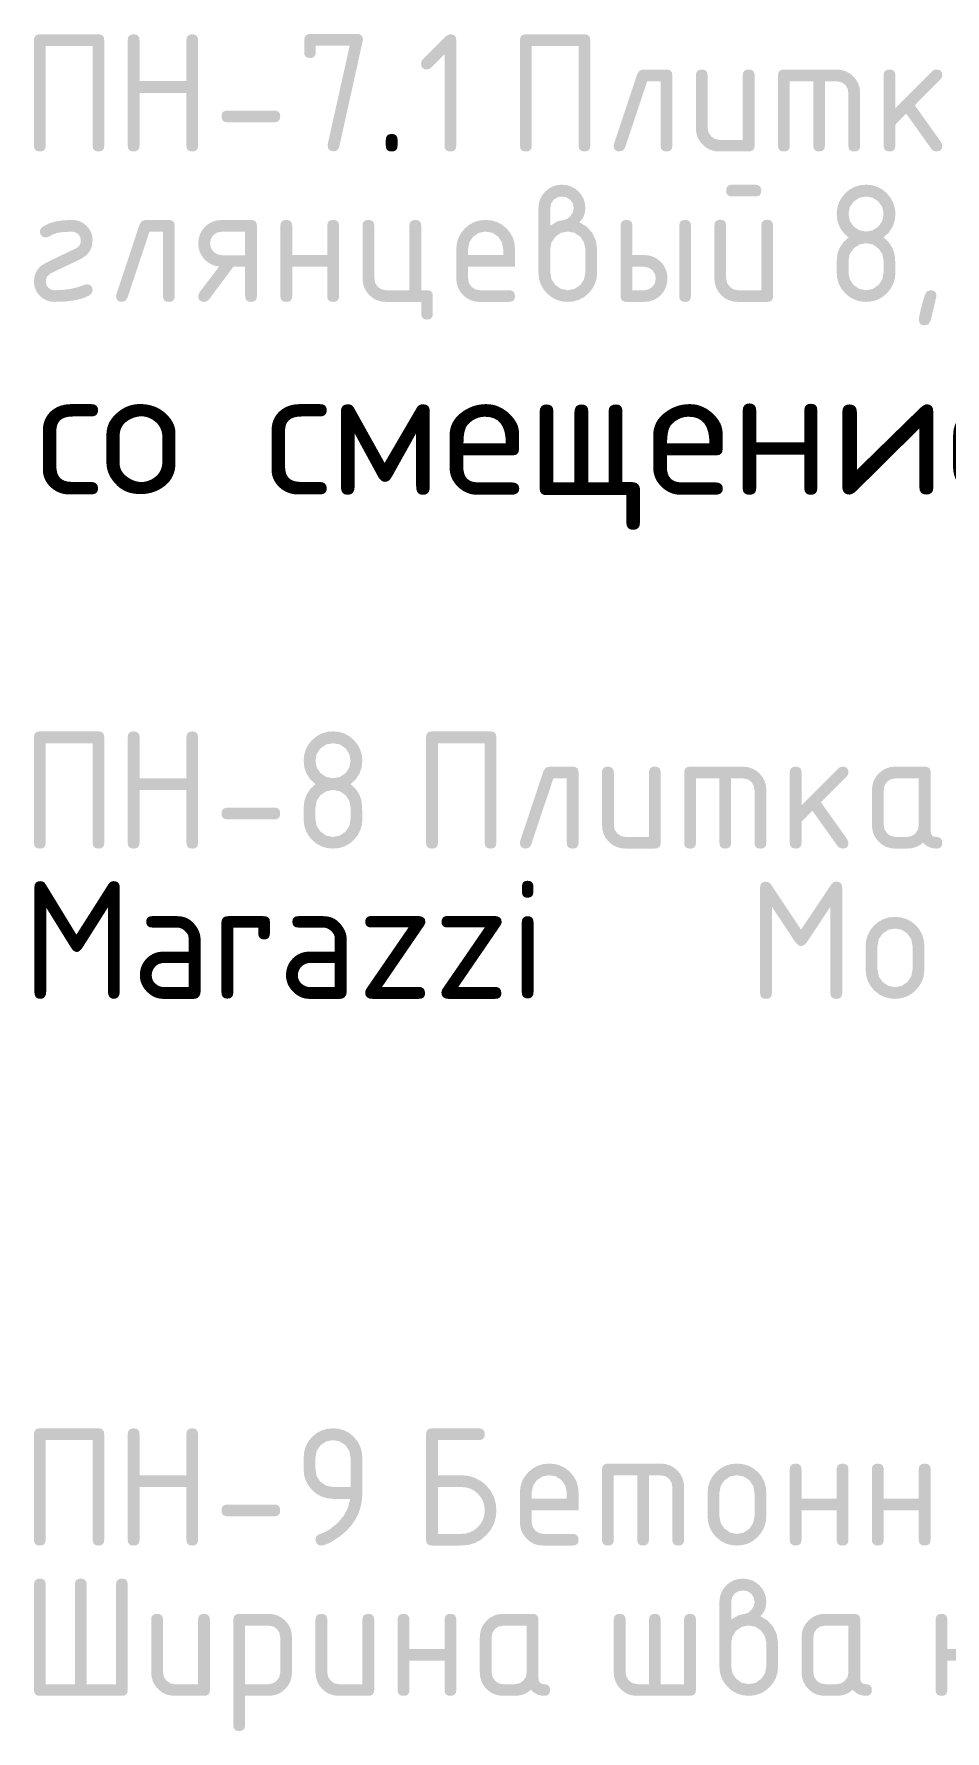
# Model space of a CAD drawing. Header units: millimetres. Extents: x -546 to 1681, y -650 to 1730.
# Drawn here: x 1006.08 to 1029.61, y 313.34 to 357.16 of the extents above; entities that cross this region are included whole.
import ezdxf

# ---------------------------------------------------------------- set-up
doc = ezdxf.new("R2010")
doc.units = ezdxf.units.MM

msp = doc.modelspace()

# ---------------------------------------------------------------- hatches: boundary and pattern name
h = msp.add_hatch(color=7)
h.dxf.hatch_style = 2
h.paths.add_polyline_path([(1006.235, 357.155), (1007.751, 357.155), (1007.815, 357.145), (1007.861, 357.117), (1007.889, 357.069), (1007.899, 357.002), (1007.899, 354.276), (1007.889, 354.21), (1007.861, 354.164), (1007.815, 354.137), (1007.751, 354.128), (1007.684, 354.137), (1007.636, 354.164), (1007.608, 354.21), (1007.598, 354.276), (1007.598, 356.85), (1006.387, 356.85), (1006.387, 354.276), (1006.378, 354.21), (1006.349, 354.164), (1006.302, 354.137), (1006.235, 354.128), (1006.168, 354.137), (1006.121, 354.164), (1006.092, 354.21), (1006.083, 354.276), (1006.083, 357.002), (1006.092, 357.069), (1006.121, 357.117), (1006.168, 357.145)])
h = msp.add_hatch(color=7)
h.dxf.hatch_style = 2
h.paths.add_polyline_path([(1008.505, 354.276), (1008.505, 357.002), (1008.514, 357.069), (1008.543, 357.117), (1008.591, 357.145), (1008.658, 357.155), (1008.724, 357.145), (1008.772, 357.117), (1008.8, 357.069), (1008.81, 357.002), (1008.81, 355.944), (1010.021, 355.944), (1010.021, 357.002), (1010.03, 357.069), (1010.059, 357.117), (1010.106, 357.145), (1010.173, 357.155), (1010.237, 357.145), (1010.284, 357.117), (1010.312, 357.069), (1010.321, 357.002), (1010.321, 354.276), (1010.312, 354.21), (1010.284, 354.164), (1010.237, 354.137), (1010.173, 354.128), (1010.106, 354.137), (1010.059, 354.164), (1010.03, 354.21), (1010.021, 354.276), (1010.021, 355.639), (1008.81, 355.639), (1008.81, 354.276), (1008.8, 354.21), (1008.772, 354.164), (1008.724, 354.137), (1008.658, 354.128), (1008.591, 354.137), (1008.543, 354.164), (1008.514, 354.21)])
h = msp.add_hatch(color=7)
h.dxf.hatch_style = 2
h.paths.add_polyline_path([(1014.238, 356.859), (1013.363, 356.859), (1013.363, 356.689), (1013.353, 356.625), (1013.325, 356.579), (1013.28, 356.551), (1013.218, 356.541), (1013.149, 356.551), (1013.1, 356.579), (1013.071, 356.627), (1013.062, 356.693), (1013.066, 357.011), (1013.076, 357.077), (1013.104, 357.125), (1013.152, 357.154), (1013.218, 357.163), (1014.429, 357.163), (1014.494, 357.154), (1014.54, 357.126), (1014.57, 357.079), (1014.581, 357.015), (1014.573, 356.977), (1013.968, 354.251), (1013.949, 354.2), (1013.92, 354.163), (1013.878, 354.14), (1013.824, 354.132), (1013.757, 354.142), (1013.709, 354.17), (1013.681, 354.218), (1013.671, 354.284), (1013.671, 354.319)])
h = msp.add_hatch(color=7)
h.dxf.hatch_style = 2
h.paths.add_polyline_path([(1016.687, 356.638), (1016.339, 356.291), (1016.291, 356.257), (1016.234, 356.245), (1016.167, 356.254), (1016.119, 356.283), (1016.09, 356.33), (1016.081, 356.397), (1016.091, 356.455), (1016.123, 356.503), (1016.716, 357.096), (1016.777, 357.139), (1016.839, 357.155), (1016.905, 357.145), (1016.953, 357.117), (1016.981, 357.069), (1016.991, 357.002), (1016.991, 354.276), (1016.981, 354.21), (1016.953, 354.164), (1016.905, 354.137), (1016.839, 354.128), (1016.772, 354.137), (1016.725, 354.164), (1016.696, 354.21), (1016.687, 354.276)])
h = msp.add_hatch(color=7)
h.dxf.hatch_style = 2
h.paths.add_polyline_path([(1018.787, 357.155), (1020.303, 357.155), (1020.367, 357.145), (1020.413, 357.117), (1020.442, 357.069), (1020.451, 357.002), (1020.451, 354.276), (1020.442, 354.21), (1020.413, 354.164), (1020.367, 354.137), (1020.303, 354.128), (1020.236, 354.137), (1020.189, 354.164), (1020.16, 354.21), (1020.151, 354.276), (1020.151, 356.85), (1018.94, 356.85), (1018.94, 354.276), (1018.93, 354.21), (1018.902, 354.164), (1018.854, 354.137), (1018.787, 354.128), (1018.721, 354.137), (1018.673, 354.164), (1018.644, 354.21), (1018.635, 354.276), (1018.635, 357.002), (1018.644, 357.069), (1018.673, 357.117), (1018.721, 357.145)])
h = msp.add_hatch(color=7)
h.dxf.hatch_style = 2
h.paths.add_polyline_path([(1021.815, 356.245), (1022.42, 356.245), (1022.487, 356.235), (1022.535, 356.207), (1022.563, 356.161), (1022.573, 356.096), (1022.573, 354.276), (1022.563, 354.21), (1022.535, 354.164), (1022.487, 354.137), (1022.42, 354.128), (1022.354, 354.137), (1022.306, 354.164), (1022.278, 354.21), (1022.268, 354.276), (1022.268, 355.94), (1021.921, 355.94), (1021.349, 354.229), (1021.299, 354.153), (1021.21, 354.128), (1021.143, 354.137), (1021.095, 354.166), (1021.067, 354.213), (1021.057, 354.28), (1021.066, 354.327), (1021.663, 356.122), (1021.723, 356.215)])
h = msp.add_hatch(color=7)
h.dxf.hatch_style = 2
h.paths.add_polyline_path([(1024.695, 356.096), (1024.695, 354.276), (1024.685, 354.21), (1024.656, 354.164), (1024.609, 354.137), (1024.542, 354.128), (1023.785, 354.128), (1023.662, 354.138), (1023.55, 354.17), (1023.448, 354.224), (1023.357, 354.301), (1023.279, 354.395), (1023.223, 354.497), (1023.19, 354.609), (1023.179, 354.733), (1023.179, 356.096), (1023.188, 356.161), (1023.217, 356.207), (1023.265, 356.235), (1023.331, 356.245), (1023.398, 356.235), (1023.446, 356.207), (1023.474, 356.161), (1023.484, 356.096), (1023.484, 354.733), (1023.506, 354.617), (1023.573, 354.518), (1023.671, 354.451), (1023.785, 354.428), (1024.39, 354.428), (1024.39, 356.096), (1024.399, 356.161), (1024.428, 356.207), (1024.475, 356.235), (1024.542, 356.245), (1024.609, 356.235), (1024.656, 356.207), (1024.685, 356.161)])
h = msp.add_hatch(color=7)
h.dxf.hatch_style = 2
h.paths.add_polyline_path([(1025.453, 356.245), (1026.816, 356.245), (1026.938, 356.233), (1027.049, 356.201), (1027.15, 356.146), (1027.243, 356.071), (1027.321, 355.977), (1027.377, 355.874), (1027.41, 355.761), (1027.421, 355.639), (1027.421, 354.276), (1027.412, 354.21), (1027.383, 354.164), (1027.336, 354.137), (1027.269, 354.128), (1027.202, 354.137), (1027.155, 354.164), (1027.126, 354.21), (1027.117, 354.276), (1027.117, 355.639), (1027.095, 355.757), (1027.032, 355.855), (1026.933, 355.92), (1026.816, 355.94), (1026.511, 355.94), (1026.511, 354.276), (1026.502, 354.21), (1026.473, 354.164), (1026.426, 354.137), (1026.359, 354.128), (1026.295, 354.137), (1026.248, 354.164), (1026.22, 354.21), (1026.21, 354.276), (1026.21, 355.94), (1025.605, 355.94), (1025.605, 354.276), (1025.596, 354.21), (1025.567, 354.164), (1025.52, 354.137), (1025.453, 354.128), (1025.386, 354.137), (1025.338, 354.164), (1025.31, 354.21), (1025.3, 354.276), (1025.3, 356.096), (1025.31, 356.161), (1025.338, 356.207), (1025.386, 356.235)])
h = msp.add_hatch(color=7)
h.dxf.hatch_style = 2
h.paths.add_polyline_path([(1028.332, 355.25), (1029.285, 356.202), (1029.331, 356.234), (1029.391, 356.245), (1029.458, 356.235), (1029.505, 356.207), (1029.534, 356.161), (1029.543, 356.096), (1029.531, 356.039), (1029.497, 355.99), (1028.832, 355.322), (1029.514, 354.365), (1029.543, 354.276), (1029.534, 354.21), (1029.505, 354.164), (1029.458, 354.137), (1029.391, 354.128), (1029.318, 354.144), (1029.264, 354.191), (1028.612, 355.106), (1028.332, 354.822), (1028.332, 354.276), (1028.323, 354.21), (1028.294, 354.164), (1028.247, 354.137), (1028.18, 354.128), (1028.113, 354.137), (1028.066, 354.164), (1028.037, 354.21), (1028.028, 354.276), (1028.028, 356.096), (1028.037, 356.161), (1028.066, 356.207), (1028.113, 356.235), (1028.18, 356.245), (1028.247, 356.235), (1028.294, 356.207), (1028.323, 356.161), (1028.332, 356.096)])
h = msp.add_hatch(color=7)
h.dxf.hatch_style = 2
h.paths.add_polyline_path([(1012.29, 354.881), (1011.08, 354.881), (1011.013, 354.891), (1010.965, 354.919), (1010.937, 354.967), (1010.927, 355.034), (1010.937, 355.101), (1010.965, 355.148), (1011.013, 355.177), (1011.08, 355.186), (1012.29, 355.186), (1012.357, 355.177), (1012.405, 355.148), (1012.434, 355.101), (1012.443, 355.034), (1012.434, 354.967), (1012.405, 354.919), (1012.357, 354.891)])
h = msp.add_hatch(color=7)
h.dxf.hatch_style = 2
h.paths.add_polyline_path([(1015.171, 354.428), (1015.18, 354.495), (1015.209, 354.543), (1015.256, 354.571), (1015.323, 354.581), (1015.39, 354.571), (1015.437, 354.543), (1015.466, 354.495), (1015.475, 354.428), (1015.475, 354.276), (1015.466, 354.21), (1015.437, 354.164), (1015.39, 354.137), (1015.323, 354.128), (1015.256, 354.137), (1015.209, 354.164), (1015.18, 354.21), (1015.171, 354.276)])
h = msp.add_hatch(color=7)
h.paths.add_polyline_path([(1019.418, 352.212), (1019.601, 352.323), (1019.769, 352.36), (1019.861, 352.388), (1019.943, 352.466), (1020.003, 352.566), (1020.023, 352.665), (1020.001, 352.783), (1019.934, 352.881), (1019.836, 352.946), (1019.718, 352.966), (1019.601, 352.944), (1019.502, 352.881), (1019.439, 352.783), (1019.418, 352.665)])
h.paths.add_polyline_path([(1020.171, 352.301), (1020.359, 352.187), (1020.506, 352.022), (1020.597, 351.822), (1020.629, 351.607), (1020.629, 350.997), (1020.614, 350.847), (1020.572, 350.707), (1020.502, 350.579), (1020.404, 350.464), (1020.289, 350.367), (1020.161, 350.298), (1020.021, 350.257), (1019.871, 350.244), (1019.718, 350.257), (1019.578, 350.298), (1019.45, 350.367), (1019.333, 350.464), (1019.236, 350.58), (1019.167, 350.708), (1019.126, 350.847), (1019.113, 350.997), (1019.113, 352.665), (1019.124, 352.787), (1019.157, 352.9), (1019.213, 353.003), (1019.291, 353.097), (1019.384, 353.172), (1019.485, 353.227), (1019.597, 353.259), (1019.718, 353.27), (1019.841, 353.259), (1019.953, 353.226), (1020.056, 353.171), (1020.15, 353.093), (1020.225, 353.002), (1020.28, 352.9), (1020.313, 352.787), (1020.324, 352.665), (1020.314, 352.556), (1020.286, 352.459), (1020.238, 352.374)])
h.paths.add_polyline_path([(1020.324, 351.002), (1020.324, 351.607), (1020.291, 351.78), (1020.193, 351.929), (1020.046, 352.028), (1019.871, 352.06), (1019.696, 352.028), (1019.549, 351.929), (1019.45, 351.78), (1019.418, 351.607), (1019.418, 351.002), (1019.45, 350.825), (1019.549, 350.68), (1019.696, 350.579), (1019.871, 350.544), (1020.046, 350.579), (1020.193, 350.68), (1020.291, 350.826)])
h = msp.add_hatch(color=7)
h.paths.add_polyline_path([(1025.172, 352.212), (1025.172, 350.392), (1025.163, 350.326), (1025.134, 350.28), (1025.087, 350.253), (1025.02, 350.244), (1024.262, 350.244), (1024.14, 350.254), (1024.028, 350.286), (1023.926, 350.34), (1023.835, 350.417), (1023.757, 350.511), (1023.701, 350.614), (1023.668, 350.727), (1023.657, 350.849), (1023.657, 352.212), (1023.666, 352.279), (1023.695, 352.327), (1023.742, 352.355), (1023.809, 352.365), (1023.876, 352.355), (1023.923, 352.327), (1023.952, 352.279), (1023.961, 352.212), (1023.961, 350.849), (1023.984, 350.734), (1024.051, 350.637), (1024.148, 350.567), (1024.262, 350.544), (1024.868, 350.544), (1024.868, 352.212), (1024.877, 352.279), (1024.906, 352.327), (1024.953, 352.355), (1025.02, 352.365), (1025.087, 352.355), (1025.134, 352.327), (1025.163, 352.279)])
h.paths.add_polyline_path([(1024.715, 352.966), (1024.11, 352.966), (1024.045, 352.975), (1023.999, 353.004), (1023.971, 353.051), (1023.961, 353.118), (1023.971, 353.185), (1023.999, 353.232), (1024.045, 353.261), (1024.11, 353.27), (1024.715, 353.27), (1024.782, 353.261), (1024.829, 353.232), (1024.858, 353.185), (1024.868, 353.118), (1024.858, 353.051), (1024.829, 353.004), (1024.782, 352.975)])
h = msp.add_hatch(color=7)
h.paths.add_polyline_path([(1027.574, 350.544), (1027.749, 350.579), (1027.896, 350.68), (1027.995, 350.825), (1028.027, 351.002), (1028.027, 351.302), (1027.995, 351.477), (1027.896, 351.624), (1027.749, 351.725), (1027.574, 351.759), (1027.399, 351.725), (1027.252, 351.624), (1027.153, 351.479), (1027.121, 351.302), (1027.121, 351.002), (1027.153, 350.825), (1027.252, 350.68), (1027.399, 350.579)])
h.paths.add_polyline_path([(1027.574, 350.244), (1027.421, 350.257), (1027.281, 350.298), (1027.153, 350.367), (1027.037, 350.464), (1026.94, 350.58), (1026.871, 350.708), (1026.83, 350.847), (1026.816, 350.997), (1026.816, 351.302), (1026.835, 351.481), (1026.892, 351.641), (1026.988, 351.784), (1027.121, 351.907), (1026.988, 352.031), (1026.892, 352.174), (1026.835, 352.334), (1026.816, 352.513), (1026.83, 352.665), (1026.871, 352.805), (1026.94, 352.934), (1027.037, 353.051), (1027.153, 353.147), (1027.281, 353.216), (1027.421, 353.257), (1027.574, 353.27), (1027.725, 353.257), (1027.865, 353.216), (1027.993, 353.147), (1028.108, 353.051), (1028.205, 352.934), (1028.275, 352.805), (1028.318, 352.665), (1028.332, 352.513), (1028.313, 352.334), (1028.256, 352.174), (1028.16, 352.031), (1028.027, 351.907), (1028.127, 351.82), (1028.206, 351.723), (1028.264, 351.617), (1028.302, 351.501), (1028.316, 351.424), (1028.325, 351.314), (1028.33, 351.172), (1028.332, 350.997), (1028.318, 350.847), (1028.275, 350.708), (1028.205, 350.58), (1028.108, 350.464), (1027.993, 350.367), (1027.865, 350.298), (1027.725, 350.257)])
h.paths.add_polyline_path([(1027.574, 352.06), (1027.749, 352.092), (1027.896, 352.191), (1027.995, 352.338), (1028.027, 352.513), (1027.995, 352.688), (1027.896, 352.834), (1027.749, 352.933), (1027.574, 352.966), (1027.399, 352.933), (1027.252, 352.834), (1027.153, 352.688), (1027.121, 352.513), (1027.153, 352.338), (1027.252, 352.191), (1027.399, 352.092)])
h = msp.add_hatch(color=7)
h.dxf.hatch_style = 2
h.paths.add_polyline_path([(1007.446, 350.697), (1007.513, 350.687), (1007.56, 350.659), (1007.589, 350.611), (1007.598, 350.544), (1007.577, 350.469), (1007.514, 350.409), (1007.348, 350.337), (1007.142, 350.285), (1006.897, 350.254), (1006.612, 350.244), (1006.507, 350.253), (1006.41, 350.282), (1006.32, 350.329), (1006.239, 350.396), (1006.17, 350.477), (1006.121, 350.567), (1006.092, 350.666), (1006.083, 350.773), (1006.102, 350.927), (1006.159, 351.058), (1006.254, 351.166), (1006.387, 351.251), (1007.171, 351.628), (1007.224, 351.664), (1007.262, 351.709), (1007.286, 351.764), (1007.294, 351.831), (1007.278, 351.918), (1007.23, 351.992), (1007.154, 352.04), (1007.069, 352.056), (1006.843, 352.049), (1006.684, 352.026), (1006.576, 351.988), (1006.455, 351.924), (1006.387, 351.907), (1006.33, 351.917), (1006.282, 351.95), (1006.246, 352.001), (1006.235, 352.056), (1006.255, 352.131), (1006.316, 352.191), (1006.463, 352.266), (1006.637, 352.319), (1006.839, 352.35), (1007.069, 352.36), (1007.174, 352.351), (1007.271, 352.322), (1007.361, 352.275), (1007.442, 352.208), (1007.511, 352.126), (1007.56, 352.036), (1007.589, 351.938), (1007.598, 351.831), (1007.579, 351.677), (1007.522, 351.546), (1007.427, 351.438), (1007.294, 351.353), (1006.515, 350.98), (1006.419, 350.897), (1006.387, 350.773), (1006.403, 350.686), (1006.451, 350.612), (1006.525, 350.562), (1006.612, 350.544), (1006.827, 350.553), (1007.028, 350.579), (1007.214, 350.623), (1007.387, 350.684)])
h = msp.add_hatch(color=7)
h.dxf.hatch_style = 2
h.paths.add_polyline_path([(1008.962, 352.36), (1009.567, 352.36), (1009.634, 352.351), (1009.682, 352.323), (1009.71, 352.276), (1009.72, 352.212), (1009.72, 350.392), (1009.71, 350.326), (1009.682, 350.28), (1009.634, 350.253), (1009.567, 350.244), (1009.501, 350.253), (1009.453, 350.28), (1009.425, 350.326), (1009.415, 350.392), (1009.415, 352.056), (1009.068, 352.056), (1008.496, 350.345), (1008.446, 350.269), (1008.357, 350.244), (1008.29, 350.253), (1008.242, 350.282), (1008.214, 350.329), (1008.204, 350.396), (1008.213, 350.443), (1008.81, 352.238), (1008.87, 352.331)])
h = msp.add_hatch(color=7)
h.paths.add_polyline_path([(1010.864, 351.154), (1010.753, 351.178), (1010.652, 351.219), (1010.56, 351.277), (1010.478, 351.353), (1010.412, 351.442), (1010.364, 351.538), (1010.335, 351.642), (1010.326, 351.755), (1010.337, 351.877), (1010.37, 351.99), (1010.426, 352.093), (1010.504, 352.187), (1010.595, 352.262), (1010.697, 352.316), (1010.809, 352.349), (1010.932, 352.36), (1011.689, 352.36), (1011.756, 352.351), (1011.803, 352.323), (1011.832, 352.276), (1011.842, 352.212), (1011.842, 350.392), (1011.832, 350.326), (1011.803, 350.28), (1011.756, 350.253), (1011.689, 350.244), (1011.622, 350.253), (1011.575, 350.28), (1011.546, 350.326), (1011.537, 350.392), (1011.537, 351.15), (1011.232, 351.15), (1010.601, 350.303), (1010.546, 350.258), (1010.478, 350.244), (1010.412, 350.253), (1010.364, 350.28), (1010.335, 350.326), (1010.326, 350.392), (1010.355, 350.485)])
h.paths.add_polyline_path([(1010.631, 351.755), (1010.653, 351.639), (1010.72, 351.539), (1010.818, 351.473), (1010.932, 351.45), (1011.537, 351.45), (1011.537, 352.056), (1010.932, 352.056), (1010.814, 352.034), (1010.715, 351.971), (1010.652, 351.872)])
h = msp.add_hatch(color=7)
h.dxf.hatch_style = 2
h.paths.add_polyline_path([(1012.752, 351.15), (1012.752, 350.392), (1012.743, 350.326), (1012.714, 350.28), (1012.667, 350.253), (1012.6, 350.244), (1012.533, 350.253), (1012.485, 350.28), (1012.457, 350.326), (1012.447, 350.392), (1012.447, 352.212), (1012.457, 352.276), (1012.485, 352.323), (1012.533, 352.351), (1012.6, 352.36), (1012.667, 352.351), (1012.714, 352.323), (1012.743, 352.276), (1012.752, 352.212), (1012.752, 351.454), (1013.658, 351.454), (1013.658, 352.212), (1013.668, 352.276), (1013.696, 352.323), (1013.744, 352.351), (1013.81, 352.36), (1013.877, 352.351), (1013.925, 352.323), (1013.954, 352.276), (1013.963, 352.212), (1013.963, 350.392), (1013.954, 350.326), (1013.925, 350.28), (1013.877, 350.253), (1013.81, 350.244), (1013.744, 350.253), (1013.696, 350.28), (1013.668, 350.326), (1013.658, 350.392), (1013.658, 351.15)])
h = msp.add_hatch(color=7)
h.dxf.hatch_style = 2
h.paths.add_polyline_path([(1016.237, 350.544), (1016.301, 350.535), (1016.348, 350.507), (1016.376, 350.46), (1016.385, 350.396), (1016.385, 349.939), (1016.376, 349.872), (1016.348, 349.825), (1016.301, 349.796), (1016.237, 349.787), (1016.17, 349.796), (1016.123, 349.825), (1016.094, 349.872), (1016.085, 349.939), (1016.085, 350.244), (1015.175, 350.244), (1015.052, 350.254), (1014.94, 350.286), (1014.838, 350.34), (1014.747, 350.417), (1014.669, 350.511), (1014.613, 350.614), (1014.58, 350.727), (1014.569, 350.849), (1014.569, 352.212), (1014.578, 352.276), (1014.607, 352.323), (1014.655, 352.351), (1014.722, 352.36), (1014.788, 352.351), (1014.836, 352.323), (1014.864, 352.276), (1014.874, 352.212), (1014.874, 350.849), (1014.896, 350.733), (1014.963, 350.633), (1015.061, 350.567), (1015.175, 350.544), (1015.78, 350.544), (1015.78, 352.212), (1015.789, 352.276), (1015.818, 352.323), (1015.865, 352.351), (1015.932, 352.36), (1015.999, 352.351), (1016.047, 352.323), (1016.075, 352.276), (1016.085, 352.212), (1016.085, 350.544)])
h = msp.add_hatch(color=7)
h.paths.add_polyline_path([(1017.749, 352.06), (1017.574, 352.028), (1017.427, 351.929), (1017.328, 351.782), (1017.296, 351.607), (1017.296, 351.454), (1018.202, 351.454), (1018.202, 351.607), (1018.17, 351.782), (1018.071, 351.929), (1017.924, 352.028)])
h.paths.add_polyline_path([(1017.296, 351.15), (1017.296, 350.849), (1017.318, 350.733), (1017.385, 350.633), (1017.483, 350.567), (1017.597, 350.544), (1018.354, 350.544), (1018.421, 350.535), (1018.469, 350.506), (1018.497, 350.459), (1018.507, 350.392), (1018.497, 350.326), (1018.469, 350.28), (1018.421, 350.253), (1018.354, 350.244), (1017.597, 350.244), (1017.474, 350.254), (1017.362, 350.286), (1017.26, 350.34), (1017.169, 350.417), (1017.091, 350.51), (1017.036, 350.613), (1017.002, 350.725), (1016.991, 350.849), (1016.991, 351.603), (1017.005, 351.755), (1017.046, 351.895), (1017.115, 352.024), (1017.212, 352.141), (1017.328, 352.237), (1017.456, 352.306), (1017.597, 352.347), (1017.749, 352.36), (1017.902, 352.347), (1018.042, 352.306), (1018.17, 352.239), (1018.286, 352.144), (1018.383, 352.028), (1018.452, 351.9), (1018.493, 351.759), (1018.507, 351.607), (1018.507, 351.15)])
h = msp.add_hatch(color=7)
h.paths.add_polyline_path([(1022.445, 350.849), (1022.434, 350.727), (1022.401, 350.614), (1022.347, 350.511), (1022.272, 350.417), (1022.178, 350.34), (1022.075, 350.286), (1021.962, 350.254), (1021.84, 350.244), (1021.387, 350.244), (1021.32, 350.253), (1021.272, 350.28), (1021.244, 350.326), (1021.234, 350.392), (1021.234, 352.212), (1021.244, 352.276), (1021.272, 352.323), (1021.32, 352.351), (1021.387, 352.36), (1021.453, 352.351), (1021.501, 352.323), (1021.53, 352.276), (1021.539, 352.212), (1021.539, 351.454), (1021.84, 351.454), (1021.962, 351.443), (1022.075, 351.41), (1022.178, 351.356), (1022.272, 351.281), (1022.347, 351.187), (1022.401, 351.084), (1022.434, 350.971)])
h.paths.add_polyline_path([(1022.144, 350.849), (1022.122, 350.967), (1022.056, 351.065), (1021.957, 351.128), (1021.84, 351.15), (1021.539, 351.15), (1021.539, 350.544), (1021.84, 350.544), (1021.957, 350.567), (1022.056, 350.633), (1022.122, 350.732)])
h.paths.add_polyline_path([(1022.75, 352.212), (1022.76, 352.276), (1022.788, 352.323), (1022.836, 352.351), (1022.902, 352.36), (1022.967, 352.351), (1023.013, 352.323), (1023.041, 352.276), (1023.051, 352.212), (1023.051, 350.392), (1023.041, 350.326), (1023.013, 350.28), (1022.967, 350.253), (1022.902, 350.244), (1022.836, 350.253), (1022.788, 350.28), (1022.76, 350.326), (1022.75, 350.392)])
h = msp.add_hatch(color=7)
h.dxf.hatch_style = 2
h.paths.add_polyline_path([(1029.242, 350.544), (1029.307, 350.535), (1029.353, 350.508), (1029.381, 350.462), (1029.391, 350.396), (1029.381, 350.348), (1029.353, 350.225), (1029.305, 350.026), (1029.239, 349.753), (1029.187, 349.667), (1029.09, 349.639), (1029.023, 349.647), (1028.976, 349.674), (1028.947, 349.721), (1028.938, 349.787), (1028.947, 349.867), (1028.976, 350), (1029.025, 350.188), (1029.094, 350.43), (1029.148, 350.516)])
h = msp.add_hatch(color=7)
h.dxf.hatch_style = 2
h.paths.add_polyline_path([(1006.235, 339.152), (1007.751, 339.152), (1007.815, 339.143), (1007.861, 339.114), (1007.889, 339.067), (1007.899, 339), (1007.899, 336.274), (1007.889, 336.208), (1007.861, 336.161), (1007.815, 336.134), (1007.751, 336.126), (1007.684, 336.134), (1007.636, 336.161), (1007.608, 336.208), (1007.598, 336.274), (1007.598, 338.847), (1006.387, 338.847), (1006.387, 336.274), (1006.378, 336.208), (1006.349, 336.161), (1006.302, 336.134), (1006.235, 336.126), (1006.168, 336.134), (1006.121, 336.161), (1006.092, 336.208), (1006.083, 336.274), (1006.083, 339), (1006.092, 339.067), (1006.121, 339.114), (1006.168, 339.143)])
h = msp.add_hatch(color=7)
h.dxf.hatch_style = 2
h.paths.add_polyline_path([(1008.505, 336.274), (1008.505, 339), (1008.515, 339.067), (1008.543, 339.114), (1008.591, 339.143), (1008.658, 339.152), (1008.724, 339.143), (1008.772, 339.114), (1008.8, 339.067), (1008.81, 339), (1008.81, 337.942), (1010.021, 337.942), (1010.021, 339), (1010.03, 339.067), (1010.059, 339.114), (1010.106, 339.143), (1010.173, 339.152), (1010.237, 339.143), (1010.284, 339.114), (1010.312, 339.067), (1010.321, 339), (1010.321, 336.274), (1010.312, 336.208), (1010.284, 336.161), (1010.237, 336.134), (1010.173, 336.126), (1010.106, 336.134), (1010.059, 336.161), (1010.03, 336.208), (1010.021, 336.274), (1010.021, 337.637), (1008.81, 337.637), (1008.81, 336.274), (1008.8, 336.208), (1008.772, 336.161), (1008.724, 336.134), (1008.658, 336.126), (1008.591, 336.134), (1008.543, 336.161), (1008.515, 336.208)])
h = msp.add_hatch(color=7)
h.paths.add_polyline_path([(1013.807, 336.426), (1013.982, 336.461), (1014.129, 336.562), (1014.228, 336.707), (1014.26, 336.883), (1014.26, 337.184), (1014.228, 337.359), (1014.129, 337.506), (1013.982, 337.607), (1013.807, 337.641), (1013.632, 337.607), (1013.485, 337.506), (1013.386, 337.361), (1013.354, 337.184), (1013.354, 336.883), (1013.386, 336.707), (1013.485, 336.562), (1013.632, 336.461)])
h.paths.add_polyline_path([(1013.807, 336.126), (1013.655, 336.139), (1013.515, 336.18), (1013.386, 336.249), (1013.27, 336.346), (1013.173, 336.462), (1013.104, 336.59), (1013.063, 336.729), (1013.049, 336.879), (1013.049, 337.184), (1013.068, 337.362), (1013.126, 337.523), (1013.221, 337.666), (1013.354, 337.789), (1013.221, 337.913), (1013.126, 338.055), (1013.068, 338.216), (1013.049, 338.394), (1013.063, 338.547), (1013.104, 338.687), (1013.173, 338.816), (1013.27, 338.932), (1013.386, 339.029), (1013.515, 339.098), (1013.655, 339.139), (1013.807, 339.152), (1013.958, 339.139), (1014.098, 339.098), (1014.226, 339.029), (1014.341, 338.932), (1014.438, 338.816), (1014.508, 338.687), (1014.551, 338.547), (1014.565, 338.394), (1014.546, 338.216), (1014.489, 338.055), (1014.394, 337.913), (1014.26, 337.789), (1014.36, 337.702), (1014.439, 337.605), (1014.497, 337.499), (1014.535, 337.383), (1014.549, 337.306), (1014.558, 337.196), (1014.563, 337.054), (1014.565, 336.879), (1014.551, 336.729), (1014.508, 336.59), (1014.438, 336.462), (1014.341, 336.346), (1014.226, 336.249), (1014.098, 336.18), (1013.958, 336.139)])
h.paths.add_polyline_path([(1013.807, 337.942), (1013.982, 337.974), (1014.129, 338.073), (1014.228, 338.219), (1014.26, 338.394), (1014.228, 338.57), (1014.129, 338.716), (1013.982, 338.815), (1013.807, 338.847), (1013.632, 338.815), (1013.485, 338.716), (1013.386, 338.57), (1013.354, 338.394), (1013.386, 338.219), (1013.485, 338.073), (1013.632, 337.974)])
h = msp.add_hatch(color=7)
h.dxf.hatch_style = 2
h.paths.add_polyline_path([(1016.363, 339.152), (1017.879, 339.152), (1017.943, 339.143), (1017.989, 339.114), (1018.017, 339.067), (1018.027, 339), (1018.027, 336.274), (1018.017, 336.208), (1017.989, 336.161), (1017.943, 336.134), (1017.879, 336.126), (1017.812, 336.134), (1017.764, 336.161), (1017.736, 336.208), (1017.726, 336.274), (1017.726, 338.847), (1016.515, 338.847), (1016.515, 336.274), (1016.506, 336.208), (1016.477, 336.161), (1016.43, 336.134), (1016.363, 336.126), (1016.296, 336.134), (1016.249, 336.161), (1016.22, 336.208), (1016.211, 336.274), (1016.211, 339), (1016.22, 339.067), (1016.249, 339.114), (1016.296, 339.143)])
h = msp.add_hatch(color=7)
h.dxf.hatch_style = 2
h.paths.add_polyline_path([(1019.391, 338.242), (1019.996, 338.242), (1020.063, 338.233), (1020.111, 338.205), (1020.139, 338.158), (1020.149, 338.094), (1020.149, 336.274), (1020.139, 336.208), (1020.111, 336.161), (1020.063, 336.134), (1019.996, 336.126), (1019.93, 336.134), (1019.882, 336.161), (1019.854, 336.208), (1019.844, 336.274), (1019.844, 337.937), (1019.497, 337.937), (1018.925, 336.227), (1018.874, 336.151), (1018.786, 336.126), (1018.719, 336.135), (1018.671, 336.164), (1018.643, 336.211), (1018.633, 336.278), (1018.642, 336.325), (1019.239, 338.119), (1019.299, 338.213)])
h = msp.add_hatch(color=7)
h.dxf.hatch_style = 2
h.paths.add_polyline_path([(1022.271, 338.094), (1022.271, 336.274), (1022.261, 336.208), (1022.233, 336.161), (1022.185, 336.134), (1022.118, 336.126), (1021.361, 336.126), (1021.238, 336.136), (1021.126, 336.168), (1021.024, 336.222), (1020.933, 336.299), (1020.855, 336.392), (1020.799, 336.494), (1020.766, 336.607), (1020.755, 336.731), (1020.755, 338.094), (1020.764, 338.158), (1020.793, 338.205), (1020.841, 338.233), (1020.907, 338.242), (1020.974, 338.233), (1021.022, 338.205), (1021.05, 338.158), (1021.06, 338.094), (1021.06, 336.731), (1021.082, 336.615), (1021.149, 336.515), (1021.247, 336.448), (1021.361, 336.426), (1021.966, 336.426), (1021.966, 338.094), (1021.975, 338.158), (1022.004, 338.205), (1022.051, 338.233), (1022.118, 338.242), (1022.185, 338.233), (1022.233, 338.205), (1022.261, 338.158)])
h = msp.add_hatch(color=7)
h.dxf.hatch_style = 2
h.paths.add_polyline_path([(1023.029, 338.242), (1024.392, 338.242), (1024.514, 338.231), (1024.625, 338.198), (1024.727, 338.144), (1024.82, 338.069), (1024.897, 337.975), (1024.953, 337.872), (1024.986, 337.759), (1024.998, 337.637), (1024.998, 336.274), (1024.988, 336.208), (1024.96, 336.161), (1024.912, 336.134), (1024.845, 336.126), (1024.778, 336.134), (1024.731, 336.161), (1024.702, 336.208), (1024.693, 336.274), (1024.693, 337.637), (1024.671, 337.754), (1024.608, 337.853), (1024.51, 337.917), (1024.392, 337.937), (1024.088, 337.937), (1024.088, 336.274), (1024.078, 336.208), (1024.049, 336.161), (1024.002, 336.134), (1023.935, 336.126), (1023.871, 336.134), (1023.824, 336.161), (1023.796, 336.208), (1023.787, 336.274), (1023.787, 337.937), (1023.181, 337.937), (1023.181, 336.274), (1023.172, 336.208), (1023.143, 336.161), (1023.096, 336.134), (1023.029, 336.126), (1022.962, 336.134), (1022.915, 336.161), (1022.886, 336.208), (1022.877, 336.274), (1022.877, 338.094), (1022.886, 338.158), (1022.915, 338.205), (1022.962, 338.233)])
h = msp.add_hatch(color=7)
h.dxf.hatch_style = 2
h.paths.add_polyline_path([(1025.909, 337.247), (1026.861, 338.2), (1026.908, 338.232), (1026.967, 338.242), (1027.034, 338.233), (1027.082, 338.205), (1027.11, 338.158), (1027.12, 338.094), (1027.108, 338.036), (1027.073, 337.988), (1026.408, 337.32), (1027.09, 336.363), (1027.12, 336.274), (1027.11, 336.208), (1027.082, 336.161), (1027.034, 336.134), (1026.967, 336.126), (1026.894, 336.141), (1026.84, 336.189), (1026.188, 337.103), (1025.909, 336.82), (1025.909, 336.274), (1025.899, 336.208), (1025.871, 336.161), (1025.823, 336.134), (1025.757, 336.126), (1025.69, 336.134), (1025.642, 336.161), (1025.613, 336.208), (1025.604, 336.274), (1025.604, 338.094), (1025.613, 338.158), (1025.642, 338.205), (1025.69, 338.233), (1025.757, 338.242), (1025.823, 338.233), (1025.871, 338.205), (1025.899, 338.158), (1025.909, 338.094)])
h = msp.add_hatch(color=7)
h.paths.add_polyline_path([(1028.937, 337.937), (1028.331, 337.937), (1028.214, 337.916), (1028.115, 337.853), (1028.052, 337.754), (1028.031, 337.637), (1028.031, 336.731), (1028.053, 336.615), (1028.12, 336.515), (1028.218, 336.448), (1028.331, 336.426), (1028.636, 336.426), (1028.751, 336.448), (1028.847, 336.515), (1028.914, 336.614), (1028.937, 336.731)])
h.paths.add_polyline_path([(1029.542, 336.274), (1029.533, 336.208), (1029.504, 336.161), (1029.458, 336.134), (1029.394, 336.126), (1029.291, 336.135), (1029.2, 336.164), (1029.118, 336.213), (1029.046, 336.282), (1028.957, 336.213), (1028.859, 336.164), (1028.752, 336.135), (1028.636, 336.126), (1028.331, 336.126), (1028.209, 336.136), (1028.097, 336.168), (1027.995, 336.222), (1027.904, 336.299), (1027.826, 336.392), (1027.77, 336.494), (1027.737, 336.607), (1027.726, 336.731), (1027.726, 337.637), (1027.737, 337.759), (1027.77, 337.872), (1027.826, 337.975), (1027.904, 338.069), (1027.995, 338.144), (1028.097, 338.198), (1028.209, 338.231), (1028.331, 338.242), (1029.089, 338.242), (1029.156, 338.233), (1029.203, 338.205), (1029.232, 338.158), (1029.242, 338.094), (1029.242, 336.579), (1029.251, 336.512), (1029.28, 336.464), (1029.327, 336.436), (1029.394, 336.426), (1029.458, 336.416), (1029.504, 336.388), (1029.533, 336.34)])
h = msp.add_hatch(color=7)
h.dxf.hatch_style = 2
h.paths.add_polyline_path([(1012.291, 336.879), (1011.08, 336.879), (1011.013, 336.889), (1010.966, 336.917), (1010.937, 336.965), (1010.928, 337.032), (1010.937, 337.098), (1010.966, 337.146), (1011.013, 337.174), (1011.08, 337.184), (1012.291, 337.184), (1012.358, 337.174), (1012.405, 337.146), (1012.434, 337.098), (1012.443, 337.032), (1012.434, 336.965), (1012.405, 336.917), (1012.358, 336.889)])
h = msp.add_hatch(color=7)
h.dxf.hatch_style = 2
h.paths.add_polyline_path([(1026.805, 335.272), (1026.872, 335.262), (1026.92, 335.234), (1026.948, 335.186), (1026.958, 335.12), (1026.958, 332.393), (1026.948, 332.327), (1026.92, 332.281), (1026.872, 332.254), (1026.805, 332.245), (1026.739, 332.254), (1026.691, 332.281), (1026.663, 332.327), (1026.653, 332.393), (1026.653, 334.624), (1026.039, 333.697), (1025.972, 333.63), (1025.895, 333.608), (1025.822, 333.63), (1025.756, 333.697), (1025.142, 334.624), (1025.142, 332.393), (1025.132, 332.327), (1025.104, 332.281), (1025.056, 332.254), (1024.99, 332.245), (1024.923, 332.254), (1024.875, 332.281), (1024.846, 332.327), (1024.837, 332.393), (1024.837, 335.12), (1024.846, 335.186), (1024.875, 335.234), (1024.923, 335.262), (1024.99, 335.272), (1025.063, 335.253), (1025.121, 335.196), (1025.895, 334.032), (1026.678, 335.204), (1026.733, 335.255)])
h = msp.add_hatch(color=7)
h.paths.add_polyline_path([(1027.564, 332.999), (1027.564, 333.604), (1027.578, 333.756), (1027.619, 333.897), (1027.688, 334.025), (1027.785, 334.142), (1027.901, 334.238), (1028.029, 334.307), (1028.169, 334.348), (1028.322, 334.362), (1028.474, 334.348), (1028.615, 334.308), (1028.743, 334.24), (1028.859, 334.146), (1028.956, 334.029), (1029.025, 333.9), (1029.066, 333.759), (1029.08, 333.604), (1029.08, 332.999), (1029.066, 332.849), (1029.023, 332.71), (1028.953, 332.582), (1028.856, 332.465), (1028.741, 332.368), (1028.613, 332.3), (1028.473, 332.259), (1028.322, 332.245), (1028.169, 332.259), (1028.029, 332.3), (1027.901, 332.368), (1027.785, 332.465), (1027.688, 332.582), (1027.619, 332.71), (1027.578, 332.849)])
h.paths.add_polyline_path([(1028.775, 333.003), (1028.775, 333.608), (1028.743, 333.782), (1028.644, 333.93), (1028.497, 334.029), (1028.322, 334.061), (1028.147, 334.029), (1028, 333.93), (1027.901, 333.782), (1027.869, 333.608), (1027.869, 333.003), (1027.901, 332.826), (1028, 332.681), (1028.147, 332.58), (1028.322, 332.545), (1028.497, 332.58), (1028.644, 332.681), (1028.743, 332.828)])
h = msp.add_hatch(color=7)
h.dxf.hatch_style = 2
h.paths.add_polyline_path([(1006.235, 321.154), (1007.751, 321.154), (1007.815, 321.144), (1007.861, 321.116), (1007.889, 321.068), (1007.899, 321.001), (1007.899, 318.275), (1007.889, 318.209), (1007.861, 318.163), (1007.815, 318.136), (1007.751, 318.127), (1007.684, 318.136), (1007.636, 318.163), (1007.608, 318.209), (1007.598, 318.275), (1007.598, 320.849), (1006.387, 320.849), (1006.387, 318.275), (1006.378, 318.209), (1006.349, 318.163), (1006.302, 318.136), (1006.235, 318.127), (1006.168, 318.136), (1006.121, 318.163), (1006.092, 318.209), (1006.083, 318.275), (1006.083, 321.001), (1006.092, 321.068), (1006.121, 321.116), (1006.168, 321.144)])
h = msp.add_hatch(color=7)
h.dxf.hatch_style = 2
h.paths.add_polyline_path([(1008.505, 318.275), (1008.505, 321.001), (1008.514, 321.068), (1008.543, 321.116), (1008.591, 321.144), (1008.658, 321.154), (1008.724, 321.144), (1008.772, 321.116), (1008.8, 321.068), (1008.81, 321.001), (1008.81, 319.943), (1010.021, 319.943), (1010.021, 321.001), (1010.03, 321.068), (1010.059, 321.116), (1010.106, 321.144), (1010.173, 321.154), (1010.237, 321.144), (1010.284, 321.116), (1010.312, 321.068), (1010.321, 321.001), (1010.321, 318.275), (1010.312, 318.209), (1010.284, 318.163), (1010.237, 318.136), (1010.173, 318.127), (1010.106, 318.136), (1010.059, 318.163), (1010.03, 318.209), (1010.021, 318.275), (1010.021, 319.638), (1008.81, 319.638), (1008.81, 318.275), (1008.8, 318.209), (1008.772, 318.163), (1008.724, 318.136), (1008.658, 318.127), (1008.591, 318.136), (1008.543, 318.163), (1008.514, 318.209)])
h = msp.add_hatch(color=7)
h.paths.add_polyline_path([(1014.26, 319.638), (1014.26, 320.396), (1014.227, 320.571), (1014.129, 320.718), (1013.982, 320.816), (1013.807, 320.849), (1013.632, 320.816), (1013.485, 320.718), (1013.386, 320.571), (1013.354, 320.396), (1013.354, 320.095), (1013.386, 319.918), (1013.485, 319.769), (1013.632, 319.672), (1013.807, 319.638)])
h.paths.add_polyline_path([(1013.502, 318.127), (1013.447, 318.137), (1013.396, 318.169), (1013.364, 318.221), (1013.354, 318.275), (1013.372, 318.361), (1013.426, 318.406), (1013.578, 318.467), (1013.705, 318.533), (1013.92, 318.702), (1014.083, 318.892), (1014.193, 319.102), (1014.251, 319.333), (1013.807, 319.333), (1013.654, 319.348), (1013.514, 319.39), (1013.386, 319.46), (1013.269, 319.558), (1013.172, 319.674), (1013.103, 319.802), (1013.062, 319.941), (1013.049, 320.091), (1013.049, 320.396), (1013.062, 320.548), (1013.103, 320.688), (1013.172, 320.817), (1013.269, 320.934), (1013.386, 321.031), (1013.514, 321.099), (1013.654, 321.14), (1013.807, 321.154), (1013.959, 321.14), (1014.099, 321.099), (1014.228, 321.031), (1014.344, 320.934), (1014.439, 320.819), (1014.508, 320.692), (1014.55, 320.552), (1014.565, 320.4), (1014.565, 319.49), (1014.553, 319.301), (1014.519, 319.123), (1014.463, 318.955), (1014.384, 318.798), (1014.283, 318.651), (1014.159, 318.514), (1014.013, 318.387), (1013.845, 318.271), (1013.738, 318.207), (1013.645, 318.162), (1013.566, 318.136)])
h = msp.add_hatch(color=7)
h.paths.add_polyline_path([(1018.027, 319.033), (1018.01, 318.852), (1017.96, 318.684), (1017.877, 318.53), (1017.76, 318.389), (1017.622, 318.273), (1017.469, 318.191), (1017.302, 318.143), (1017.121, 318.127), (1016.363, 318.127), (1016.296, 318.136), (1016.249, 318.163), (1016.22, 318.209), (1016.211, 318.275), (1016.211, 321.001), (1016.22, 321.068), (1016.249, 321.116), (1016.296, 321.144), (1016.363, 321.154), (1017.574, 321.154), (1017.641, 321.144), (1017.688, 321.116), (1017.717, 321.068), (1017.726, 321.001), (1017.717, 320.935), (1017.688, 320.887), (1017.641, 320.858), (1017.574, 320.849), (1016.515, 320.849), (1016.515, 319.943), (1017.121, 319.943), (1017.302, 319.926), (1017.47, 319.877), (1017.624, 319.795), (1017.764, 319.681), (1017.879, 319.54), (1017.961, 319.385), (1018.01, 319.216)])
h.paths.add_polyline_path([(1016.515, 319.638), (1016.515, 318.427), (1017.121, 318.427), (1017.243, 318.438), (1017.355, 318.472), (1017.457, 318.527), (1017.548, 318.605), (1017.626, 318.696), (1017.682, 318.798), (1017.715, 318.911), (1017.726, 319.033), (1017.715, 319.155), (1017.682, 319.268), (1017.626, 319.371), (1017.548, 319.465), (1017.457, 319.542), (1017.355, 319.596), (1017.243, 319.628), (1017.121, 319.638)])
h = msp.add_hatch(color=7)
h.paths.add_polyline_path([(1019.391, 319.943), (1019.216, 319.911), (1019.069, 319.812), (1018.97, 319.665), (1018.938, 319.49), (1018.938, 319.337), (1019.844, 319.337), (1019.844, 319.49), (1019.812, 319.665), (1019.713, 319.812), (1019.566, 319.911)])
h.paths.add_polyline_path([(1018.938, 319.033), (1018.938, 318.732), (1018.96, 318.616), (1019.027, 318.517), (1019.125, 318.45), (1019.239, 318.427), (1019.996, 318.427), (1020.063, 318.418), (1020.111, 318.389), (1020.139, 318.342), (1020.149, 318.275), (1020.139, 318.209), (1020.111, 318.163), (1020.063, 318.136), (1019.996, 318.127), (1019.239, 318.127), (1019.116, 318.137), (1019.004, 318.169), (1018.902, 318.223), (1018.811, 318.3), (1018.733, 318.393), (1018.677, 318.496), (1018.644, 318.608), (1018.633, 318.732), (1018.633, 319.486), (1018.646, 319.638), (1018.688, 319.778), (1018.756, 319.907), (1018.853, 320.024), (1018.97, 320.12), (1019.098, 320.189), (1019.238, 320.23), (1019.391, 320.243), (1019.543, 320.23), (1019.683, 320.189), (1019.812, 320.122), (1019.928, 320.027), (1020.025, 319.911), (1020.094, 319.783), (1020.135, 319.642), (1020.149, 319.49), (1020.149, 319.033)])
h = msp.add_hatch(color=7)
h.dxf.hatch_style = 2
h.paths.add_polyline_path([(1020.907, 320.243), (1022.27, 320.243), (1022.392, 320.232), (1022.503, 320.199), (1022.605, 320.145), (1022.697, 320.07), (1022.775, 319.976), (1022.831, 319.873), (1022.864, 319.76), (1022.876, 319.638), (1022.876, 318.275), (1022.866, 318.209), (1022.837, 318.163), (1022.79, 318.136), (1022.723, 318.127), (1022.656, 318.136), (1022.609, 318.163), (1022.58, 318.209), (1022.571, 318.275), (1022.571, 319.638), (1022.549, 319.756), (1022.486, 319.854), (1022.388, 319.919), (1022.27, 319.939), (1021.965, 319.939), (1021.965, 318.275), (1021.956, 318.209), (1021.927, 318.163), (1021.88, 318.136), (1021.813, 318.127), (1021.749, 318.136), (1021.702, 318.163), (1021.674, 318.209), (1021.665, 318.275), (1021.665, 319.939), (1021.059, 319.939), (1021.059, 318.275), (1021.05, 318.209), (1021.021, 318.163), (1020.974, 318.136), (1020.907, 318.127), (1020.84, 318.136), (1020.793, 318.163), (1020.764, 318.209), (1020.754, 318.275), (1020.754, 320.095), (1020.764, 320.16), (1020.793, 320.206), (1020.84, 320.234)])
h = msp.add_hatch(color=7)
h.paths.add_polyline_path([(1023.482, 318.88), (1023.482, 319.486), (1023.495, 319.638), (1023.536, 319.778), (1023.605, 319.907), (1023.702, 320.024), (1023.819, 320.12), (1023.947, 320.189), (1024.087, 320.23), (1024.24, 320.243), (1024.392, 320.23), (1024.532, 320.189), (1024.661, 320.122), (1024.777, 320.027), (1024.874, 319.911), (1024.943, 319.782), (1024.984, 319.641), (1024.998, 319.486), (1024.998, 318.88), (1024.983, 318.73), (1024.941, 318.591), (1024.871, 318.464), (1024.773, 318.347), (1024.658, 318.25), (1024.53, 318.181), (1024.39, 318.14), (1024.24, 318.127), (1024.087, 318.14), (1023.947, 318.181), (1023.819, 318.25), (1023.702, 318.347), (1023.605, 318.464), (1023.536, 318.591), (1023.495, 318.73)])
h.paths.add_polyline_path([(1024.693, 318.885), (1024.693, 319.49), (1024.66, 319.664), (1024.562, 319.812), (1024.415, 319.911), (1024.24, 319.943), (1024.065, 319.911), (1023.918, 319.812), (1023.819, 319.664), (1023.787, 319.49), (1023.787, 318.885), (1023.819, 318.708), (1023.918, 318.563), (1024.065, 318.462), (1024.24, 318.427), (1024.415, 318.462), (1024.562, 318.563), (1024.66, 318.709)])
h = msp.add_hatch(color=7)
h.dxf.hatch_style = 2
h.paths.add_polyline_path([(1025.908, 319.033), (1025.908, 318.275), (1025.899, 318.209), (1025.87, 318.163), (1025.822, 318.136), (1025.756, 318.127), (1025.689, 318.136), (1025.641, 318.163), (1025.613, 318.209), (1025.603, 318.275), (1025.603, 320.095), (1025.613, 320.16), (1025.641, 320.206), (1025.689, 320.234), (1025.756, 320.243), (1025.822, 320.234), (1025.87, 320.206), (1025.899, 320.16), (1025.908, 320.095), (1025.908, 319.337), (1026.814, 319.337), (1026.814, 320.095), (1026.824, 320.16), (1026.852, 320.206), (1026.9, 320.234), (1026.966, 320.243), (1027.033, 320.234), (1027.081, 320.206), (1027.11, 320.16), (1027.119, 320.095), (1027.119, 318.275), (1027.11, 318.209), (1027.081, 318.163), (1027.033, 318.136), (1026.966, 318.127), (1026.9, 318.136), (1026.852, 318.163), (1026.824, 318.209), (1026.814, 318.275), (1026.814, 319.033)])
h = msp.add_hatch(color=7)
h.dxf.hatch_style = 2
h.paths.add_polyline_path([(1028.03, 319.033), (1028.03, 318.275), (1028.02, 318.209), (1027.992, 318.163), (1027.944, 318.136), (1027.878, 318.127), (1027.811, 318.136), (1027.763, 318.163), (1027.734, 318.209), (1027.725, 318.275), (1027.725, 320.095), (1027.734, 320.16), (1027.763, 320.206), (1027.811, 320.234), (1027.878, 320.243), (1027.944, 320.234), (1027.992, 320.206), (1028.02, 320.16), (1028.03, 320.095), (1028.03, 319.337), (1028.936, 319.337), (1028.936, 320.095), (1028.945, 320.16), (1028.974, 320.206), (1029.021, 320.234), (1029.088, 320.243), (1029.155, 320.234), (1029.203, 320.206), (1029.231, 320.16), (1029.241, 320.095), (1029.241, 318.275), (1029.231, 318.209), (1029.203, 318.163), (1029.155, 318.136), (1029.088, 318.127), (1029.021, 318.136), (1028.974, 318.163), (1028.945, 318.209), (1028.936, 318.275), (1028.936, 319.033)])
h = msp.add_hatch(color=7)
h.dxf.hatch_style = 2
h.paths.add_polyline_path([(1012.29, 318.88), (1011.08, 318.88), (1011.013, 318.89), (1010.965, 318.918), (1010.937, 318.966), (1010.927, 319.033), (1010.937, 319.1), (1010.965, 319.147), (1011.013, 319.176), (1011.08, 319.185), (1012.29, 319.185), (1012.357, 319.176), (1012.405, 319.147), (1012.433, 319.1), (1012.443, 319.033), (1012.433, 318.966), (1012.405, 318.918), (1012.357, 318.89)])
h = msp.add_hatch(color=7)
h.dxf.hatch_style = 2
h.paths.add_polyline_path([(1007.446, 314.547), (1008.204, 314.547), (1008.204, 317.121), (1008.213, 317.187), (1008.242, 317.235), (1008.289, 317.263), (1008.356, 317.273), (1008.42, 317.263), (1008.467, 317.235), (1008.495, 317.187), (1008.504, 317.121), (1008.504, 314.395), (1008.495, 314.328), (1008.467, 314.282), (1008.42, 314.255), (1008.356, 314.246), (1006.235, 314.246), (1006.168, 314.255), (1006.121, 314.282), (1006.092, 314.328), (1006.083, 314.395), (1006.083, 317.121), (1006.092, 317.187), (1006.121, 317.235), (1006.168, 317.263), (1006.235, 317.273), (1006.302, 317.263), (1006.349, 317.235), (1006.378, 317.187), (1006.387, 317.121), (1006.387, 314.547), (1007.141, 314.547), (1007.141, 317.121), (1007.15, 317.187), (1007.179, 317.235), (1007.227, 317.263), (1007.294, 317.273), (1007.36, 317.263), (1007.408, 317.235), (1007.436, 317.187), (1007.446, 317.121)])
h = msp.add_hatch(color=7)
h.paths.add_polyline_path([(1024.091, 316.215), (1024.275, 316.325), (1024.443, 316.363), (1024.534, 316.39), (1024.616, 316.469), (1024.677, 316.568), (1024.696, 316.668), (1024.674, 316.785), (1024.608, 316.884), (1024.509, 316.948), (1024.392, 316.968), (1024.274, 316.946), (1024.176, 316.884), (1024.113, 316.785), (1024.091, 316.668)])
h.paths.add_polyline_path([(1024.845, 316.303), (1025.033, 316.189), (1025.179, 316.024), (1025.271, 315.825), (1025.302, 315.609), (1025.302, 315), (1025.288, 314.849), (1025.245, 314.709), (1025.175, 314.581), (1025.078, 314.466), (1024.963, 314.37), (1024.835, 314.301), (1024.695, 314.26), (1024.544, 314.246), (1024.392, 314.26), (1024.251, 314.301), (1024.123, 314.37), (1024.007, 314.466), (1023.91, 314.583), (1023.841, 314.711), (1023.8, 314.85), (1023.786, 315), (1023.786, 316.668), (1023.797, 316.79), (1023.831, 316.903), (1023.886, 317.006), (1023.964, 317.099), (1024.057, 317.175), (1024.159, 317.229), (1024.27, 317.262), (1024.392, 317.273), (1024.514, 317.262), (1024.627, 317.229), (1024.73, 317.173), (1024.824, 317.095), (1024.899, 317.004), (1024.953, 316.902), (1024.986, 316.79), (1024.997, 316.668), (1024.988, 316.559), (1024.959, 316.462), (1024.911, 316.377)])
h.paths.add_polyline_path([(1024.997, 315.004), (1024.997, 315.609), (1024.965, 315.783), (1024.866, 315.931), (1024.719, 316.03), (1024.544, 316.063), (1024.369, 316.03), (1024.222, 315.931), (1024.123, 315.783), (1024.091, 315.609), (1024.091, 315.004), (1024.123, 314.827), (1024.222, 314.682), (1024.369, 314.581), (1024.544, 314.547), (1024.719, 314.581), (1024.866, 314.682), (1024.965, 314.829)])
h = msp.add_hatch(color=7)
h.dxf.hatch_style = 2
h.paths.add_polyline_path([(1010.627, 316.215), (1010.627, 314.395), (1010.617, 314.328), (1010.588, 314.282), (1010.541, 314.255), (1010.474, 314.246), (1009.716, 314.246), (1009.594, 314.257), (1009.482, 314.289), (1009.38, 314.343), (1009.289, 314.42), (1009.211, 314.513), (1009.155, 314.615), (1009.122, 314.727), (1009.111, 314.851), (1009.111, 316.215), (1009.12, 316.279), (1009.149, 316.325), (1009.197, 316.353), (1009.263, 316.363), (1009.33, 316.353), (1009.377, 316.325), (1009.406, 316.279), (1009.416, 316.215), (1009.416, 314.851), (1009.438, 314.736), (1009.505, 314.636), (1009.603, 314.569), (1009.716, 314.547), (1010.322, 314.547), (1010.322, 316.215), (1010.331, 316.279), (1010.36, 316.325), (1010.407, 316.353), (1010.474, 316.363), (1010.541, 316.353), (1010.588, 316.325), (1010.617, 316.279)])
h = msp.add_hatch(color=7)
h.paths.add_polyline_path([(1011.232, 316.215), (1011.242, 316.279), (1011.271, 316.325), (1011.318, 316.353), (1011.385, 316.363), (1012.142, 316.363), (1012.265, 316.352), (1012.377, 316.319), (1012.479, 316.265), (1012.57, 316.189), (1012.648, 316.096), (1012.704, 315.993), (1012.737, 315.88), (1012.748, 315.758), (1012.748, 314.851), (1012.737, 314.729), (1012.704, 314.617), (1012.648, 314.514), (1012.57, 314.42), (1012.479, 314.343), (1012.377, 314.289), (1012.265, 314.257), (1012.142, 314.246), (1011.537, 314.246), (1011.537, 313.484), (1011.528, 313.42), (1011.499, 313.374), (1011.452, 313.346), (1011.385, 313.336), (1011.318, 313.346), (1011.271, 313.374), (1011.242, 313.42), (1011.232, 313.484)])
h.paths.add_polyline_path([(1011.537, 316.058), (1011.537, 314.547), (1012.142, 314.547), (1012.258, 314.569), (1012.354, 314.636), (1012.421, 314.734), (1012.443, 314.851), (1012.443, 315.758), (1012.422, 315.875), (1012.359, 315.973), (1012.26, 316.038), (1012.142, 316.058)])
h = msp.add_hatch(color=7)
h.dxf.hatch_style = 2
h.paths.add_polyline_path([(1014.87, 316.215), (1014.87, 314.395), (1014.86, 314.328), (1014.832, 314.282), (1014.784, 314.255), (1014.717, 314.246), (1013.96, 314.246), (1013.838, 314.257), (1013.725, 314.289), (1013.623, 314.343), (1013.532, 314.42), (1013.454, 314.513), (1013.399, 314.615), (1013.365, 314.727), (1013.354, 314.851), (1013.354, 316.215), (1013.364, 316.279), (1013.392, 316.325), (1013.44, 316.353), (1013.507, 316.363), (1013.573, 316.353), (1013.621, 316.325), (1013.649, 316.279), (1013.659, 316.215), (1013.659, 314.851), (1013.681, 314.736), (1013.748, 314.636), (1013.846, 314.569), (1013.96, 314.547), (1014.565, 314.547), (1014.565, 316.215), (1014.575, 316.279), (1014.603, 316.325), (1014.651, 316.353), (1014.717, 316.363), (1014.784, 316.353), (1014.832, 316.325), (1014.86, 316.279)])
h = msp.add_hatch(color=7)
h.dxf.hatch_style = 2
h.paths.add_polyline_path([(1015.781, 315.152), (1015.781, 314.395), (1015.771, 314.328), (1015.743, 314.282), (1015.695, 314.255), (1015.629, 314.246), (1015.562, 314.255), (1015.514, 314.282), (1015.485, 314.328), (1015.476, 314.395), (1015.476, 316.215), (1015.485, 316.279), (1015.514, 316.325), (1015.562, 316.353), (1015.629, 316.363), (1015.695, 316.353), (1015.743, 316.325), (1015.771, 316.279), (1015.781, 316.215), (1015.781, 315.457), (1016.687, 315.457), (1016.687, 316.215), (1016.696, 316.279), (1016.725, 316.325), (1016.772, 316.353), (1016.839, 316.363), (1016.906, 316.353), (1016.954, 316.325), (1016.982, 316.279), (1016.992, 316.215), (1016.992, 314.395), (1016.982, 314.328), (1016.954, 314.282), (1016.906, 314.255), (1016.839, 314.246), (1016.772, 314.255), (1016.725, 314.282), (1016.696, 314.328), (1016.687, 314.395), (1016.687, 315.152)])
h = msp.add_hatch(color=7)
h.paths.add_polyline_path([(1018.809, 316.058), (1018.203, 316.058), (1018.086, 316.036), (1017.987, 315.973), (1017.924, 315.875), (1017.902, 315.758), (1017.902, 314.851), (1017.925, 314.736), (1017.992, 314.636), (1018.09, 314.569), (1018.203, 314.547), (1018.508, 314.547), (1018.623, 314.569), (1018.719, 314.636), (1018.786, 314.734), (1018.809, 314.851)])
h.paths.add_polyline_path([(1019.414, 314.395), (1019.404, 314.328), (1019.376, 314.282), (1019.33, 314.255), (1019.266, 314.246), (1019.163, 314.256), (1019.072, 314.285), (1018.99, 314.334), (1018.918, 314.403), (1018.829, 314.334), (1018.731, 314.285), (1018.624, 314.256), (1018.508, 314.246), (1018.203, 314.246), (1018.081, 314.257), (1017.969, 314.289), (1017.867, 314.343), (1017.776, 314.42), (1017.698, 314.513), (1017.642, 314.615), (1017.609, 314.727), (1017.598, 314.851), (1017.598, 315.758), (1017.609, 315.88), (1017.642, 315.993), (1017.698, 316.096), (1017.776, 316.189), (1017.867, 316.265), (1017.969, 316.319), (1018.081, 316.352), (1018.203, 316.363), (1018.961, 316.363), (1019.028, 316.353), (1019.075, 316.325), (1019.104, 316.279), (1019.113, 316.215), (1019.113, 314.699), (1019.123, 314.632), (1019.152, 314.585), (1019.199, 314.556), (1019.266, 314.547), (1019.33, 314.537), (1019.376, 314.509), (1019.404, 314.461)])
h = msp.add_hatch(color=7)
h.dxf.hatch_style = 2
h.paths.add_polyline_path([(1023.027, 314.246), (1021.651, 314.246), (1021.535, 314.257), (1021.427, 314.289), (1021.327, 314.343), (1021.237, 314.42), (1021.159, 314.513), (1021.103, 314.613), (1021.07, 314.722), (1021.059, 314.839), (1021.059, 316.215), (1021.068, 316.279), (1021.097, 316.325), (1021.145, 316.353), (1021.212, 316.363), (1021.278, 316.353), (1021.326, 316.325), (1021.354, 316.279), (1021.364, 316.215), (1021.364, 314.851), (1021.386, 314.736), (1021.453, 314.636), (1021.551, 314.569), (1021.665, 314.547), (1021.969, 314.547), (1021.969, 316.215), (1021.978, 316.279), (1022.007, 316.325), (1022.053, 316.353), (1022.117, 316.363), (1022.184, 316.353), (1022.232, 316.325), (1022.26, 316.279), (1022.27, 316.215), (1022.27, 314.547), (1022.875, 314.547), (1022.875, 316.215), (1022.885, 316.279), (1022.913, 316.325), (1022.961, 316.353), (1023.027, 316.363), (1023.094, 316.353), (1023.142, 316.325), (1023.17, 316.279), (1023.18, 316.215), (1023.18, 314.395), (1023.17, 314.328), (1023.142, 314.282), (1023.094, 314.255)])
h = msp.add_hatch(color=7)
h.paths.add_polyline_path([(1027.119, 316.058), (1026.514, 316.058), (1026.396, 316.036), (1026.298, 315.973), (1026.235, 315.875), (1026.213, 315.758), (1026.213, 314.851), (1026.235, 314.736), (1026.302, 314.636), (1026.4, 314.569), (1026.514, 314.547), (1026.818, 314.547), (1026.934, 314.569), (1027.03, 314.636), (1027.097, 314.734), (1027.119, 314.851)])
h.paths.add_polyline_path([(1027.724, 314.395), (1027.715, 314.328), (1027.687, 314.282), (1027.64, 314.255), (1027.576, 314.246), (1027.474, 314.256), (1027.382, 314.285), (1027.3, 314.334), (1027.229, 314.403), (1027.139, 314.334), (1027.041, 314.285), (1026.934, 314.256), (1026.818, 314.246), (1026.514, 314.246), (1026.391, 314.257), (1026.279, 314.289), (1026.177, 314.343), (1026.086, 314.42), (1026.008, 314.513), (1025.953, 314.615), (1025.919, 314.727), (1025.908, 314.851), (1025.908, 315.758), (1025.919, 315.88), (1025.953, 315.993), (1026.008, 316.096), (1026.086, 316.189), (1026.177, 316.265), (1026.279, 316.319), (1026.391, 316.352), (1026.514, 316.363), (1027.271, 316.363), (1027.338, 316.353), (1027.386, 316.325), (1027.414, 316.279), (1027.424, 316.215), (1027.424, 314.699), (1027.433, 314.632), (1027.462, 314.585), (1027.509, 314.556), (1027.576, 314.547), (1027.64, 314.537), (1027.687, 314.509), (1027.715, 314.461)])
h = msp.add_hatch(color=7)
h.dxf.hatch_style = 2
h.paths.add_polyline_path([(1029.674, 315.152), (1029.674, 314.395), (1029.664, 314.328), (1029.636, 314.282), (1029.588, 314.255), (1029.521, 314.246), (1029.455, 314.255), (1029.407, 314.282), (1029.378, 314.328), (1029.369, 314.395), (1029.369, 316.215), (1029.378, 316.279), (1029.407, 316.325), (1029.455, 316.353), (1029.521, 316.363), (1029.588, 316.353), (1029.636, 316.325), (1029.664, 316.279), (1029.674, 316.215), (1029.674, 315.457), (1030.58, 315.457), (1030.58, 316.215), (1030.589, 316.279), (1030.618, 316.325), (1030.665, 316.353), (1030.732, 316.363), (1030.799, 316.353), (1030.846, 316.325), (1030.875, 316.279), (1030.885, 316.215), (1030.885, 314.395), (1030.875, 314.328), (1030.846, 314.282), (1030.799, 314.255), (1030.732, 314.246), (1030.665, 314.255), (1030.618, 314.282), (1030.589, 314.328), (1030.58, 314.395), (1030.58, 315.152)])

# ---------------------------------------------------------------- texts
at = {"color": 7, "attachment_point": 1}
for s, insert, char_height in [('\\A1;{\\fISOCPEUR|b0|i0|c204|p34;со смещением \\H0.7x;\\S1/2;}', (1006.123, 349.724), 3.32992), ('{\\fGOSTCommon|b0|i0|c0;Marazzi }', (1005.782, 335.285), 3.04029)]:
    msp.add_mtext(s, dxfattribs=dict(at, insert=insert, char_height=char_height))

doc.saveas('drawing.dxf')
